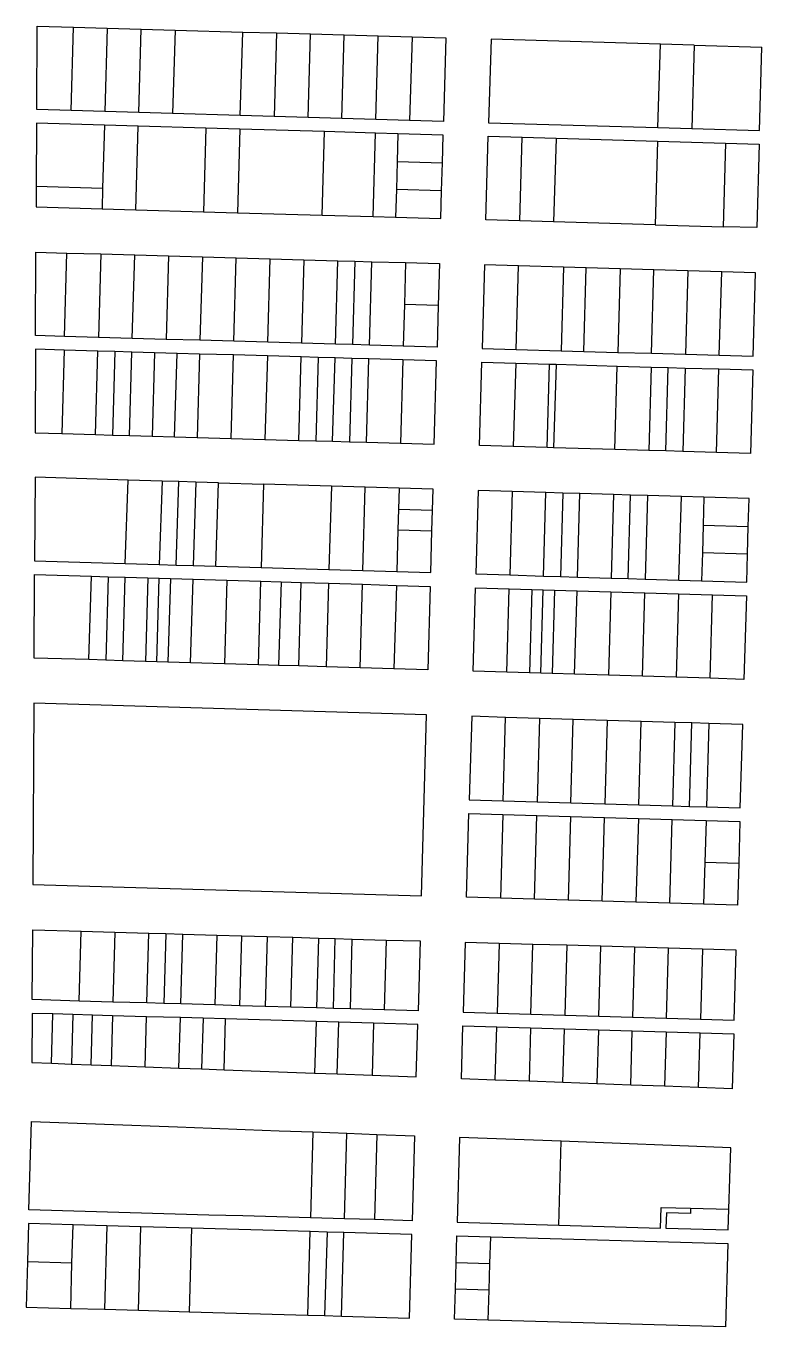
# Model space of a CAD drawing. Header units: inches. Extents: x 486468 to 494399, y 5455955 to 5460553.
# Drawn here: x 492044 to 492372, y 5456606 to 5457185 of the extents above; entities that cross this region are included whole.
import ezdxf

# ---------------------------------------------------------------- set-up
doc = ezdxf.new("R2010")
doc.units = ezdxf.units.IN
doc.header["$MEASUREMENT"] = 0
doc.layers.add('ParcelLines', color=10, linetype='Continuous')

msp = doc.modelspace()

# ---------------------------------------------------------------- linework, layer by layer
at = {"layer": 'ParcelLines', "color": 1}
for p, q in [((492048.851, 5457148.135), (492049.05, 5457185.335)), ((492049.05, 5457185.335), (492065.15, 5457184.865)), ((492064.101, 5457147.695), (492065.15, 5457184.865)), ((492065.15, 5457184.865), (492080.251, 5457184.425)), ((492080.251, 5457184.425), (492079.151, 5457147.255)), ((492080.251, 5457184.425), (492095.301, 5457183.986)), ((492094.251, 5457146.817), (492095.301, 5457183.986)), ((492095.301, 5457183.986), (492110.401, 5457183.546)), ((492110.401, 5457183.546), (492140.55, 5457182.668)), ((492139.452, 5457145.507), (492140.55, 5457182.668)), ((492140.55, 5457182.668), (492155.6, 5457182.238)), ((492155.6, 5457182.238), (492170.7, 5457181.798)), ((492170.7, 5457181.798), (492185.751, 5457181.358)), ((492184.701, 5457144.199), (492185.751, 5457181.358)), ((492185.751, 5457181.358), (492200.851, 5457180.919)), ((492199.751, 5457143.76), (492200.851, 5457180.919)), ((492200.851, 5457180.919), (492215.901, 5457180.48)), ((492215.901, 5457180.48), (492214.851, 5457143.32)), ((492215.901, 5457180.48), (492231.001, 5457180.04)), ((492231.001, 5457180.04), (492229.901, 5457142.89)), ((492251.101, 5457179.491), (492250.002, 5457142.291)), ((492326.501, 5457177.303), (492251.101, 5457179.491)), ((492341.551, 5457176.874), (492326.501, 5457177.303)), ((492341.551, 5457176.874), (492371.701, 5457175.994)), ((492370.652, 5457138.844), (492371.701, 5457175.994)), ((492064.101, 5457147.695), (492048.851, 5457148.135)), ((492079.151, 5457147.255), (492064.101, 5457147.695)), ((492094.251, 5457146.817), (492079.151, 5457147.255)), ((492109.301, 5457146.387), (492094.251, 5457146.817)), ((492139.452, 5457145.507), (492109.301, 5457146.387)), ((492154.552, 5457145.068), (492139.452, 5457145.507)), ((492048.801, 5457142.035), (492048.651, 5457114.085)), ((492079.001, 5457141.166), (492048.801, 5457142.035)), ((492094.051, 5457140.727), (492079.001, 5457141.166)), ((492124.151, 5457139.857), (492094.051, 5457140.727)), ((492139.302, 5457139.417), (492124.151, 5457139.857)), ((492177.001, 5457138.319), (492139.302, 5457139.417)), ((492169.601, 5457144.638), (492154.552, 5457145.068)), ((492184.701, 5457144.199), (492169.601, 5457144.638)), ((492199.751, 5457143.76), (492184.701, 5457144.199)), ((492214.851, 5457143.32), (492199.751, 5457143.76)), ((492229.901, 5457142.89), (492214.851, 5457143.32)), ((492250.002, 5457142.291), (492325.401, 5457140.143)), ((492325.401, 5457140.143), (492340.502, 5457139.703)), ((492340.502, 5457139.703), (492370.652, 5457138.844)), ((492175.902, 5457101.149), (492177.001, 5457138.319)), ((492199.601, 5457137.66), (492177.001, 5457138.319)), ((492198.553, 5457100.5), (492199.601, 5457137.66)), ((492209.651, 5457137.37), (492199.601, 5457137.66)), ((492209.651, 5457137.37), (492209.301, 5457124.99)), ((492229.751, 5457136.79), (492209.651, 5457137.37)), ((492229.402, 5457124.39), (492229.751, 5457136.79)), ((492248.802, 5457099.042), (492249.852, 5457136.241)), ((492249.852, 5457136.241), (492264.902, 5457135.801)), ((492264.902, 5457135.801), (492280.002, 5457135.362)), ((492280.002, 5457135.362), (492325.251, 5457134.053)), ((492325.251, 5457134.053), (492355.402, 5457133.184)), ((492355.402, 5457133.184), (492354.353, 5457096.024)), ((492355.402, 5457133.184), (492370.502, 5457132.745)), ((492370.502, 5457132.745), (492369.402, 5457095.595)), ((492209.301, 5457124.99), (492208.952, 5457112.59)), ((492209.301, 5457124.99), (492229.402, 5457124.39)), ((492229.052, 5457112.04), (492229.402, 5457124.39)), ((492048.651, 5457114.085), (492048.601, 5457104.785)), ((492048.651, 5457114.085), (492078.181, 5457113.236)), ((492078.181, 5457113.236), (492077.901, 5457103.946)), ((492208.952, 5457112.59), (492208.602, 5457100.21)), ((492229.052, 5457112.04), (492208.952, 5457112.59)), ((492228.702, 5457099.64), (492229.052, 5457112.04)), ((492048.601, 5457104.785), (492077.901, 5457103.946)), ((492077.901, 5457103.946), (492093.001, 5457103.517)), ((492093.001, 5457103.517), (492123.102, 5457102.657)), ((492123.102, 5457102.657), (492138.252, 5457102.227)), ((492138.252, 5457102.227), (492175.902, 5457101.149)), ((492175.902, 5457101.149), (492198.553, 5457100.5)), ((492198.553, 5457100.5), (492208.602, 5457100.21)), ((492208.602, 5457100.21), (492228.702, 5457099.64)), ((492263.852, 5457098.612), (492248.802, 5457099.042)), ((492278.952, 5457098.182), (492263.852, 5457098.612)), ((492324.203, 5457096.883), (492278.952, 5457098.182)), ((492324.203, 5457096.883), (492354.353, 5457096.024)), ((492369.402, 5457095.595), (492354.353, 5457096.024)), ((492048.353, 5457047.536), (492048.501, 5457084.686)), ((492048.501, 5457084.686), (492062.301, 5457084.296)), ((492062.301, 5457084.296), (492077.352, 5457083.866)), ((492077.352, 5457083.866), (492076.303, 5457046.736)), ((492077.352, 5457083.866), (492092.452, 5457083.437)), ((492091.353, 5457046.307), (492092.452, 5457083.437)), ((492092.452, 5457083.437), (492107.502, 5457083.007)), ((492107.502, 5457083.007), (492122.602, 5457082.587)), ((492122.602, 5457082.587), (492121.503, 5457045.448)), ((492122.602, 5457082.587), (492137.652, 5457082.158)), ((492136.603, 5457045.018), (492137.652, 5457082.158)), ((492137.652, 5457082.158), (492152.752, 5457081.729)), ((492151.653, 5457044.588), (492152.752, 5457081.729)), ((492152.752, 5457081.729), (492167.803, 5457081.299)), ((492167.803, 5457081.299), (492182.903, 5457080.869)), ((492182.903, 5457080.869), (492190.403, 5457080.659)), ((492190.403, 5457080.659), (492189.354, 5457043.52)), ((492190.403, 5457080.659), (492197.953, 5457080.449)), ((492197.953, 5457080.449), (492213.053, 5457080.02)), ((492213.053, 5457080.02), (492212.503, 5457061.441)), ((492213.053, 5457080.02), (492228.102, 5457079.591)), ((492228.102, 5457079.591), (492227.574, 5457060.991)), ((492248.202, 5457078.991), (492247.154, 5457041.841)), ((492263.303, 5457078.552), (492248.202, 5457078.991)), ((492262.204, 5457041.401), (492263.303, 5457078.552)), ((492283.403, 5457077.972), (492263.303, 5457078.552)), ((492293.453, 5457077.682), (492283.403, 5457077.972)), ((492308.503, 5457077.243), (492293.453, 5457077.682)), ((492308.503, 5457077.243), (492307.454, 5457040.093)), ((492323.603, 5457076.804), (492308.503, 5457077.243)), ((492322.554, 5457039.653), (492323.603, 5457076.804)), ((492338.703, 5457076.364), (492323.603, 5457076.804)), ((492338.703, 5457076.364), (492337.604, 5457039.224)), ((492353.754, 5457075.934), (492338.703, 5457076.364)), ((492368.854, 5457075.495), (492353.754, 5457075.934)), ((492367.804, 5457038.344), (492368.854, 5457075.495)), ((492212.503, 5457061.441), (492211.954, 5457042.871)), ((492227.574, 5457060.991), (492227.054, 5457042.441)), ((492061.203, 5457047.166), (492048.353, 5457047.536)), ((492076.303, 5457046.736), (492061.203, 5457047.166)), ((492091.353, 5457046.307), (492076.303, 5457046.736)), ((492048.303, 5457041.436), (492048.104, 5457004.286)), ((492061.053, 5457041.076), (492048.303, 5457041.436)), ((492061.053, 5457041.076), (492059.954, 5457003.947)), ((492076.103, 5457040.647), (492061.053, 5457041.076)), ((492106.454, 5457045.878), (492091.353, 5457046.307)), ((492121.503, 5457045.448), (492106.454, 5457045.878)), ((492136.603, 5457045.018), (492121.503, 5457045.448)), ((492151.653, 5457044.588), (492136.603, 5457045.018)), ((492166.753, 5457044.159), (492151.653, 5457044.588)), ((492181.803, 5457043.729), (492166.753, 5457044.159)), ((492189.354, 5457043.52), (492181.803, 5457043.729)), ((492196.904, 5457043.3), (492189.354, 5457043.52)), ((492211.954, 5457042.871), (492196.904, 5457043.3)), ((492227.054, 5457042.441), (492211.954, 5457042.871)), ((492247.154, 5457041.841), (492262.204, 5457041.401)), ((492262.204, 5457041.401), (492282.354, 5457040.822)), ((492083.654, 5457040.427), (492076.103, 5457040.647)), ((492083.654, 5457040.427), (492082.604, 5457003.297)), ((492091.204, 5457040.207), (492083.654, 5457040.427)), ((492090.104, 5457003.087), (492091.204, 5457040.207)), ((492101.254, 5457039.928), (492091.204, 5457040.207)), ((492101.254, 5457039.928), (492100.154, 5457002.797)), ((492111.304, 5457039.638), (492101.254, 5457039.928)), ((492110.205, 5457002.508), (492111.304, 5457039.638)), ((492121.354, 5457039.348), (492111.304, 5457039.638)), ((492136.403, 5457038.918), (492121.354, 5457039.348)), ((492135.355, 5457001.789), (492136.403, 5457038.918)), ((492151.503, 5457038.488), (492136.403, 5457038.918)), ((492151.503, 5457038.488), (492150.405, 5457001.349)), ((492166.553, 5457038.059), (492151.503, 5457038.488)), ((492174.103, 5457037.849), (492166.553, 5457038.059)), ((492181.654, 5457037.63), (492174.103, 5457037.849)), ((492180.554, 5457000.49), (492181.654, 5457037.63)), ((492189.154, 5457037.42), (492181.654, 5457037.63)), ((492189.154, 5457037.42), (492188.104, 5457000.27)), ((492196.704, 5457037.2), (492189.154, 5457037.42)), ((492211.804, 5457036.77), (492196.704, 5457037.2)), ((492211.804, 5457036.77), (492210.705, 5456999.62)), ((492226.854, 5457036.341), (492211.804, 5457036.77)), ((492225.805, 5456999.191), (492226.854, 5457036.341)), ((492245.905, 5456998.591), (492246.954, 5457035.741)), ((492246.954, 5457035.741), (492262.054, 5457035.301)), ((492262.054, 5457035.301), (492277.104, 5457034.872)), ((492282.354, 5457040.822), (492292.404, 5457040.533)), ((492292.404, 5457040.533), (492307.454, 5457040.093)), ((492307.454, 5457040.093), (492322.554, 5457039.653)), ((492322.554, 5457039.653), (492337.604, 5457039.224)), ((492337.604, 5457039.224), (492352.704, 5457038.784)), ((492352.704, 5457038.784), (492367.804, 5457038.344)), ((492276.055, 5456997.722), (492277.104, 5457034.872)), ((492277.104, 5457034.872), (492280.004, 5457034.782)), ((492280.004, 5457034.782), (492278.955, 5456997.642)), ((492280.004, 5457034.782), (492307.304, 5457033.993)), ((492306.206, 5456996.843), (492307.304, 5457033.993)), ((492307.304, 5457033.993), (492322.354, 5457033.553)), ((492322.354, 5457033.553), (492329.904, 5457033.334)), ((492329.904, 5457033.334), (492337.454, 5457033.114)), ((492337.454, 5457033.114), (492336.405, 5456995.963)), ((492337.454, 5457033.114), (492352.554, 5457032.684)), ((492351.455, 5456995.535), (492352.554, 5457032.684)), ((492352.554, 5457032.684), (492367.605, 5457032.244)), ((492367.605, 5457032.244), (492366.555, 5456995.095)), ((492048.104, 5457004.286), (492059.954, 5457003.947)), ((492059.954, 5457003.947), (492075.054, 5457003.517)), ((492075.054, 5457003.517), (492082.604, 5457003.297)), ((492082.604, 5457003.297), (492090.104, 5457003.087)), ((492090.104, 5457003.087), (492100.154, 5457002.797)), ((492100.154, 5457002.797), (492110.205, 5457002.508)), ((492110.205, 5457002.508), (492120.255, 5457002.218)), ((492120.255, 5457002.218), (492135.355, 5457001.789)), ((492135.355, 5457001.789), (492150.405, 5457001.349)), ((492150.405, 5457001.349), (492165.505, 5457000.919)), ((492165.505, 5457000.919), (492173.054, 5457000.7)), ((492173.054, 5457000.7), (492180.554, 5457000.49)), ((492180.554, 5457000.49), (492188.104, 5457000.27)), ((492188.104, 5457000.27), (492195.654, 5457000.06)), ((492195.654, 5457000.06), (492210.705, 5456999.62)), ((492210.705, 5456999.62), (492225.805, 5456999.191)), ((492260.955, 5456998.152), (492245.905, 5456998.591)), ((492276.055, 5456997.722), (492260.955, 5456998.152)), ((492278.955, 5456997.642), (492276.055, 5456997.722)), ((492306.206, 5456996.843), (492278.955, 5456997.642)), ((492321.305, 5456996.403), (492306.206, 5456996.843)), ((492328.855, 5456996.183), (492321.305, 5456996.403)), ((492336.405, 5456995.963), (492328.855, 5456996.183)), ((492351.455, 5456995.535), (492336.405, 5456995.963)), ((492366.555, 5456995.095), (492351.455, 5456995.535)), ((492048.104, 5456984.486), (492047.905, 5456947.286)), ((492089.505, 5456983.247), (492048.104, 5456984.486)), ((492104.605, 5456982.797), (492089.505, 5456983.247)), ((492112.155, 5456982.568), (492104.605, 5456982.797)), ((492119.705, 5456982.339), (492112.155, 5456982.568)), ((492119.705, 5456982.339), (492118.456, 5456945.188)), ((492129.755, 5456982.039), (492119.705, 5456982.339)), ((492128.556, 5456944.889), (492129.755, 5456982.039)), ((492129.755, 5456982.039), (492149.855, 5456981.439)), ((492149.855, 5456981.439), (492148.706, 5456944.289)), ((492180.006, 5456980.54), (492178.906, 5456943.39)), ((492195.105, 5456980.09), (492180.006, 5456980.54)), ((492194.007, 5456942.941), (492195.105, 5456980.09)), ((492210.205, 5456979.64), (492195.105, 5456980.09)), ((492210.205, 5456979.64), (492209.925, 5456970.34)), ((492225.255, 5456979.191), (492210.205, 5456979.64)), ((492224.995, 5456969.891), (492225.255, 5456979.191)), ((492245.355, 5456978.592), (492244.306, 5456941.441)), ((492260.456, 5456978.152), (492245.355, 5456978.592)), ((492275.506, 5456977.702), (492260.456, 5456978.152)), ((492283.056, 5456977.482), (492275.506, 5456977.702)), ((492283.056, 5456977.482), (492282.007, 5456940.312)), ((492290.606, 5456977.262), (492283.056, 5456977.482)), ((492305.656, 5456976.823), (492290.606, 5456977.262)), ((492305.656, 5456976.823), (492304.607, 5456939.642)), ((492313.206, 5456976.593), (492305.656, 5456976.823)), ((492312.157, 5456939.414), (492313.206, 5456976.593)), ((492320.756, 5456976.373), (492313.206, 5456976.593)), ((492320.756, 5456976.373), (492319.707, 5456939.194)), ((492335.806, 5456975.934), (492320.756, 5456976.373)), ((492334.757, 5456938.744), (492335.806, 5456975.934)), ((492345.856, 5456975.634), (492335.806, 5456975.934)), ((492345.856, 5456975.634), (492345.507, 5456963.244)), ((492365.956, 5456975.045), (492345.856, 5456975.634)), ((492365.606, 5456962.645), (492365.956, 5456975.045)), ((492209.925, 5456970.34), (492209.656, 5456961.091)), ((492209.925, 5456970.34), (492224.995, 5456969.891)), ((492224.736, 5456960.641), (492224.995, 5456969.891)), ((492209.656, 5456961.091), (492209.107, 5456942.491)), ((492209.656, 5456961.091), (492224.736, 5456960.641)), ((492224.207, 5456942.041), (492224.736, 5456960.641)), ((492345.507, 5456963.244), (492345.157, 5456950.844)), ((492345.507, 5456963.244), (492365.606, 5456962.645)), ((492365.257, 5456950.245), (492365.606, 5456962.645)), ((492345.157, 5456950.844), (492344.807, 5456938.444)), ((492365.257, 5456950.245), (492345.157, 5456950.844)), ((492364.907, 5456937.844), (492365.257, 5456950.245)), ((492047.905, 5456947.286), (492088.255, 5456946.088)), ((492088.255, 5456946.088), (492103.356, 5456945.638)), ((492103.356, 5456945.638), (492110.906, 5456945.418)), ((492110.906, 5456945.418), (492118.456, 5456945.188)), ((492118.456, 5456945.188), (492128.556, 5456944.889)), ((492128.556, 5456944.889), (492148.706, 5456944.289)), ((492178.906, 5456943.39), (492194.007, 5456942.941)), ((492194.007, 5456942.941), (492209.107, 5456942.491)), ((492209.107, 5456942.491), (492224.207, 5456942.041)), ((492047.657, 5456904.037), (492047.856, 5456941.187)), ((492047.856, 5456941.187), (492073.205, 5456940.428)), ((492072.057, 5456903.308), (492073.205, 5456940.428)), ((492073.205, 5456940.428), (492080.706, 5456940.208)), ((492080.706, 5456940.208), (492079.607, 5456903.088)), ((492080.706, 5456940.208), (492088.256, 5456939.988)), ((492087.157, 5456902.858), (492088.256, 5456939.988)), ((492088.256, 5456939.988), (492098.306, 5456939.688)), ((492098.306, 5456939.688), (492097.207, 5456902.558)), ((492098.306, 5456939.688), (492103.356, 5456939.538)), ((492102.258, 5456902.398), (492103.356, 5456939.538)), ((492103.356, 5456939.538), (492108.406, 5456939.388)), ((492108.406, 5456939.388), (492107.258, 5456902.258)), ((492108.406, 5456939.388), (492118.456, 5456939.088)), ((492117.308, 5456901.949), (492118.456, 5456939.088)), ((492118.456, 5456939.088), (492133.506, 5456938.639)), ((492133.506, 5456938.639), (492132.407, 5456901.499)), ((492133.506, 5456938.639), (492148.606, 5456938.189)), ((492147.507, 5456901.05), (492148.606, 5456938.189)), ((492148.606, 5456938.189), (492157.606, 5456937.919)), ((492157.606, 5456937.919), (492166.606, 5456937.649)), ((492166.606, 5456937.649), (492178.757, 5456937.29)), ((492178.757, 5456937.29), (492177.707, 5456900.15)), ((492178.757, 5456937.29), (492193.857, 5456936.841)), ((492192.807, 5456899.69), (492193.857, 5456936.841)), ((492193.857, 5456936.841), (492208.957, 5456936.391)), ((492244.306, 5456941.441), (492259.406, 5456940.992)), ((492259.406, 5456940.992), (492274.456, 5456940.542)), ((492274.456, 5456940.542), (492282.007, 5456940.312)), ((492282.007, 5456940.312), (492289.557, 5456940.092)), ((492289.557, 5456940.092), (492304.607, 5456939.642)), ((492304.607, 5456939.642), (492312.157, 5456939.414)), ((492312.157, 5456939.414), (492319.707, 5456939.194)), ((492319.707, 5456939.194), (492334.757, 5456938.744)), ((492334.757, 5456938.744), (492344.807, 5456938.444)), ((492344.807, 5456938.444), (492364.907, 5456937.844)), ((492208.957, 5456936.391), (492207.858, 5456899.241)), ((492208.957, 5456936.391), (492224.057, 5456935.941)), ((492224.057, 5456935.941), (492222.958, 5456898.791)), ((492243.058, 5456898.191), (492244.156, 5456935.341)), ((492244.156, 5456935.341), (492259.206, 5456934.892)), ((492259.206, 5456934.892), (492269.257, 5456934.592)), ((492269.257, 5456934.592), (492274.307, 5456934.442)), ((492274.307, 5456934.442), (492279.307, 5456934.292)), ((492279.307, 5456934.292), (492289.357, 5456933.992)), ((492289.357, 5456933.992), (492304.457, 5456933.543)), ((492304.457, 5456933.543), (492319.507, 5456933.094)), ((492319.507, 5456933.094), (492334.607, 5456932.644)), ((492334.607, 5456932.644), (492349.657, 5456932.194)), ((492348.608, 5456895.004), (492349.657, 5456932.194)), ((492349.657, 5456932.194), (492364.758, 5456931.744)), ((492364.758, 5456931.744), (492363.658, 5456894.545)), ((492072.057, 5456903.308), (492047.657, 5456904.037)), ((492079.607, 5456903.088), (492072.057, 5456903.308)), ((492087.157, 5456902.858), (492079.607, 5456903.088)), ((492097.207, 5456902.558), (492087.157, 5456902.858)), ((492102.258, 5456902.398), (492097.207, 5456902.558)), ((492107.258, 5456902.258), (492102.258, 5456902.398)), ((492117.308, 5456901.949), (492107.258, 5456902.258)), ((492132.407, 5456901.499), (492117.308, 5456901.949)), ((492147.507, 5456901.05), (492132.407, 5456901.499)), ((492156.507, 5456900.78), (492147.507, 5456901.05)), ((492165.507, 5456900.51), (492156.507, 5456900.78)), ((492177.707, 5456900.15), (492165.507, 5456900.51)), ((492192.807, 5456899.69), (492177.707, 5456900.15)), ((492207.858, 5456899.241), (492192.807, 5456899.69)), ((492222.958, 5456898.791), (492207.858, 5456899.241)), ((492258.158, 5456897.732), (492243.058, 5456898.191)), ((492268.208, 5456897.423), (492258.158, 5456897.732)), ((492273.208, 5456897.273), (492268.208, 5456897.423)), ((492278.258, 5456897.123), (492273.208, 5456897.273)), ((492288.307, 5456896.823), (492278.258, 5456897.123)), ((492303.358, 5456896.373), (492288.307, 5456896.823)), ((492318.458, 5456895.913), (492303.358, 5456896.373)), ((492333.508, 5456895.464), (492318.458, 5456895.913)), ((492348.608, 5456895.004), (492333.508, 5456895.464)), ((492363.658, 5456894.545), (492348.608, 5456895.004)), ((492047.557, 5456883.887), (492047.16, 5456803.188)), ((492222.408, 5456878.691), (492047.557, 5456883.887)), ((492220.111, 5456798.191), (492222.408, 5456878.691)), ((492242.508, 5456878.092), (492241.409, 5456840.892)), ((492257.559, 5456877.632), (492242.508, 5456878.092)), ((492256.509, 5456840.442), (492257.559, 5456877.632)), ((492272.659, 5456877.182), (492257.559, 5456877.632)), ((492272.659, 5456877.182), (492271.609, 5456839.992)), ((492287.709, 5456876.723), (492272.659, 5456877.182)), ((492286.66, 5456839.542), (492287.709, 5456876.723)), ((492302.809, 5456876.273), (492287.709, 5456876.723)), ((492302.809, 5456876.273), (492301.76, 5456839.093)), ((492317.858, 5456875.813), (492302.809, 5456876.273)), ((492316.81, 5456838.643), (492317.858, 5456875.813)), ((492332.958, 5456875.353), (492317.858, 5456875.813)), ((492332.958, 5456875.353), (492331.91, 5456838.194)), ((492340.508, 5456875.124), (492332.958, 5456875.353)), ((492348.008, 5456874.895), (492340.508, 5456875.124)), ((492348.008, 5456874.895), (492346.96, 5456837.744)), ((492363.109, 5456874.445), (492348.008, 5456874.895)), ((492362.059, 5456837.295), (492363.109, 5456874.445)), ((492241.409, 5456840.892), (492256.509, 5456840.442)), ((492256.509, 5456840.442), (492271.609, 5456839.992)), ((492271.609, 5456839.992), (492286.66, 5456839.542)), ((492286.66, 5456839.542), (492301.76, 5456839.093)), ((492301.76, 5456839.093), (492316.81, 5456838.643)), ((492316.81, 5456838.643), (492331.91, 5456838.194)), ((492240.211, 5456797.592), (492241.259, 5456834.792)), ((492241.259, 5456834.792), (492256.359, 5456834.352)), ((492256.359, 5456834.352), (492271.41, 5456833.912)), ((492271.41, 5456833.912), (492286.51, 5456833.462)), ((492286.51, 5456833.462), (492301.56, 5456833.023)), ((492301.56, 5456833.023), (492316.66, 5456832.573)), ((492316.66, 5456832.573), (492331.71, 5456832.134)), ((492331.91, 5456838.194), (492339.41, 5456837.974)), ((492339.41, 5456837.974), (492346.96, 5456837.744)), ((492346.96, 5456837.744), (492362.059, 5456837.295)), ((492331.71, 5456832.134), (492346.81, 5456831.684)), ((492346.81, 5456831.684), (492361.86, 5456831.244)), ((492361.86, 5456831.244), (492361.341, 5456812.644)), ((492346.261, 5456813.094), (492345.711, 5456794.494)), ((492361.341, 5456812.644), (492346.261, 5456813.094)), ((492361.341, 5456812.644), (492360.811, 5456794.045)), ((492047.16, 5456803.188), (492220.111, 5456798.191)), ((492255.26, 5456797.152), (492240.211, 5456797.592)), ((492270.36, 5456796.713), (492255.26, 5456797.152)), ((492285.41, 5456796.273), (492270.36, 5456796.713)), ((492300.511, 5456795.823), (492285.41, 5456796.273)), ((492315.561, 5456795.384), (492300.511, 5456795.823)), ((492330.661, 5456794.934), (492315.561, 5456795.384)), ((492345.711, 5456794.494), (492330.661, 5456794.934)), ((492360.811, 5456794.045), (492345.711, 5456794.494)), ((492046.861, 5456751.989), (492047.06, 5456783.088)), ((492047.06, 5456783.088), (492068.561, 5456782.469)), ((492068.561, 5456782.469), (492083.661, 5456782.029)), ((492083.661, 5456782.029), (492082.761, 5456750.939)), ((492083.661, 5456782.029), (492098.76, 5456781.589)), ((492097.862, 5456750.509), (492098.76, 5456781.589)), ((492098.76, 5456781.589), (492106.31, 5456781.37)), ((492106.31, 5456781.37), (492113.86, 5456781.15)), ((492113.86, 5456781.15), (492128.96, 5456780.71)), ((492128.96, 5456780.71), (492140.16, 5456780.39)), ((492139.261, 5456749.3), (492140.16, 5456780.39)), ((492140.16, 5456780.39), (492151.36, 5456780.06)), ((492151.36, 5456780.06), (492162.811, 5456779.73)), ((492161.911, 5456748.64), (492162.811, 5456779.73)), ((492162.811, 5456779.73), (492174.211, 5456779.4)), ((492174.211, 5456779.4), (492181.761, 5456779.181)), ((492180.911, 5456748.091), (492181.761, 5456779.181)), ((492181.761, 5456779.181), (492189.311, 5456778.961)), ((492189.311, 5456778.961), (492204.411, 5456778.531)), ((492204.411, 5456778.531), (492219.511, 5456778.091)), ((492219.511, 5456778.091), (492218.612, 5456746.992)), ((492239.611, 5456777.492), (492238.712, 5456746.442)), ((492254.712, 5456777.043), (492239.611, 5456777.492)), ((492254.712, 5456777.043), (492253.812, 5456746.002)), ((492269.762, 5456776.603), (492254.712, 5456777.043)), ((492268.862, 5456745.553), (492269.762, 5456776.603)), ((492284.861, 5456776.163), (492269.762, 5456776.603)), ((492284.861, 5456776.163), (492283.962, 5456745.113)), ((492299.911, 5456775.723), (492284.861, 5456776.163)), ((492299.063, 5456744.663), (492299.911, 5456775.723)), ((492315.011, 5456775.273), (492299.911, 5456775.723)), ((492315.011, 5456775.273), (492314.113, 5456744.223)), ((492330.061, 5456774.834), (492315.011, 5456775.273)), ((492329.212, 5456743.783), (492330.061, 5456774.834)), ((492345.161, 5456774.384), (492330.061, 5456774.834)), ((492345.161, 5456774.384), (492344.262, 5456743.345)), ((492360.212, 5456773.945), (492345.161, 5456774.384)), ((492359.362, 5456742.895), (492360.212, 5456773.945)), ((492067.661, 5456751.379), (492046.861, 5456751.989)), ((492082.761, 5456750.939), (492067.661, 5456751.379)), ((492046.861, 5456745.889), (492046.712, 5456723.989)), ((492056.011, 5456745.629), (492046.861, 5456745.889)), ((492064.861, 5456745.369), (492056.011, 5456745.629)), ((492097.862, 5456750.509), (492082.761, 5456750.939)), ((492105.412, 5456750.289), (492097.862, 5456750.509)), ((492112.962, 5456750.07), (492105.412, 5456750.289)), ((492128.062, 5456749.63), (492112.962, 5456750.07)), ((492139.261, 5456749.3), (492128.062, 5456749.63)), ((492150.461, 5456748.97), (492139.261, 5456749.3)), ((492161.911, 5456748.64), (492150.461, 5456748.97)), ((492173.361, 5456748.311), (492161.911, 5456748.64)), ((492180.911, 5456748.091), (492173.361, 5456748.311)), ((492188.461, 5456747.872), (492180.911, 5456748.091)), ((492203.512, 5456747.432), (492188.461, 5456747.872)), ((492218.612, 5456746.992), (492203.512, 5456747.432)), ((492238.712, 5456746.442), (492253.812, 5456746.002)), ((492253.812, 5456746.002), (492268.862, 5456745.553)), ((492073.711, 5456745.109), (492064.861, 5456745.369)), ((492082.562, 5456744.849), (492073.711, 5456745.109)), ((492097.712, 5456744.409), (492082.562, 5456744.849)), ((492112.812, 5456743.97), (492097.712, 5456744.409)), ((492112.162, 5456721.539), (492112.812, 5456743.97)), ((492122.862, 5456743.68), (492112.812, 5456743.97)), ((492122.862, 5456743.68), (492122.212, 5456721.17)), ((492132.912, 5456743.38), (492122.862, 5456743.68)), ((492132.262, 5456720.791), (492132.912, 5456743.38)), ((492173.161, 5456742.211), (492132.912, 5456743.38)), ((492173.161, 5456742.211), (492172.513, 5456719.281)), ((492183.312, 5456741.911), (492173.161, 5456742.211)), ((492182.612, 5456718.911), (492183.312, 5456741.911)), ((492198.812, 5456741.462), (492183.312, 5456741.911)), ((492198.812, 5456741.462), (492198.112, 5456718.331)), ((492218.462, 5456740.892), (492198.812, 5456741.462)), ((492217.762, 5456717.592), (492218.462, 5456740.892)), ((492237.863, 5456716.792), (492238.562, 5456740.342)), ((492238.562, 5456740.342), (492253.612, 5456739.902)), ((492253.612, 5456739.902), (492268.712, 5456739.453)), ((492268.862, 5456745.553), (492283.962, 5456745.113)), ((492283.962, 5456745.113), (492299.063, 5456744.663)), ((492299.063, 5456744.663), (492314.113, 5456744.223)), ((492314.113, 5456744.223), (492329.212, 5456743.783)), ((492329.212, 5456743.783), (492344.262, 5456743.345)), ((492344.262, 5456743.345), (492359.362, 5456742.895)), ((492268.712, 5456739.453), (492283.763, 5456739.013)), ((492283.763, 5456739.013), (492298.863, 5456738.563)), ((492298.863, 5456738.563), (492313.963, 5456738.123)), ((492313.963, 5456738.123), (492329.013, 5456737.684)), ((492329.013, 5456737.684), (492344.112, 5456737.234)), ((492343.414, 5456712.854), (492344.112, 5456737.234)), ((492344.112, 5456737.234), (492359.162, 5456736.795)), ((492359.162, 5456736.795), (492358.464, 5456712.294)), ((492046.712, 5456723.989), (492055.412, 5456723.659)), ((492055.412, 5456723.659), (492064.262, 5456723.329)), ((492064.262, 5456723.329), (492073.112, 5456722.999)), ((492073.112, 5456722.999), (492081.962, 5456722.669)), ((492081.962, 5456722.669), (492097.062, 5456722.109)), ((492097.062, 5456722.109), (492112.162, 5456721.539)), ((492112.162, 5456721.539), (492122.212, 5456721.17)), ((492122.212, 5456721.17), (492132.262, 5456720.791)), ((492132.262, 5456720.791), (492172.513, 5456719.281)), ((492172.513, 5456719.281), (492182.612, 5456718.911)), ((492182.612, 5456718.911), (492198.112, 5456718.331)), ((492198.112, 5456718.331), (492217.762, 5456717.592)), ((492252.963, 5456716.222), (492237.863, 5456716.792)), ((492268.013, 5456715.662), (492252.963, 5456716.222)), ((492283.113, 5456715.103), (492268.013, 5456715.662)), ((492298.163, 5456714.544), (492283.113, 5456715.103)), ((492313.263, 5456713.974), (492298.163, 5456714.544)), ((492328.313, 5456713.414), (492313.263, 5456713.974)), ((492343.414, 5456712.854), (492328.313, 5456713.414)), ((492358.464, 5456712.294), (492343.414, 5456712.854)), ((492045.313, 5456658.388), (492046.462, 5456697.789)), ((492171.813, 5456693.091), (492170.714, 5456654.861)), ((492171.813, 5456693.091), (492186.914, 5456692.521)), ((492185.814, 5456654.441), (492186.914, 5456692.521)), ((492186.914, 5456692.521), (492200.314, 5456692.021)), ((492200.314, 5456692.021), (492199.214, 5456654.062)), ((492200.314, 5456692.021), (492217.063, 5456691.392)), ((492217.063, 5456691.392), (492215.965, 5456653.592)), ((492237.113, 5456690.642), (492236.065, 5456652.943)), ((492282.364, 5456688.933), (492237.113, 5456690.642)), ((492281.264, 5456651.643), (492282.364, 5456688.933)), ((492357.764, 5456686.095), (492282.364, 5456688.933)), ((492356.945, 5456658.695), (492357.764, 5456686.095)), ((492326.515, 5456650.344), (492326.765, 5456659.544)), ((492326.765, 5456659.544), (492339.865, 5456659.195)), ((492339.865, 5456659.195), (492339.815, 5456656.745)), ((492339.865, 5456659.195), (492356.945, 5456658.695)), ((492185.814, 5456654.441), (492170.714, 5456654.861)), ((492199.214, 5456654.062), (492185.814, 5456654.441)), ((492215.965, 5456653.592), (492199.214, 5456654.062)), ((492236.065, 5456652.943), (492281.264, 5456651.643)), ((492329.165, 5456657.044), (492328.965, 5456650.295)), ((492339.815, 5456656.745), (492329.165, 5456657.044)), ((492356.665, 5456649.495), (492356.945, 5456658.695)), ((492045.163, 5456652.288), (492044.664, 5456635.239)), ((492065.013, 5456651.73), (492045.163, 5456652.288)), ((492064.535, 5456634.69), (492065.013, 5456651.73)), ((492080.113, 5456651.3), (492065.013, 5456651.73)), ((492080.113, 5456651.3), (492079.015, 5456614.15)), ((492095.164, 5456650.88), (492080.113, 5456651.3)), ((492094.115, 5456613.72), (492095.164, 5456650.88)), ((492117.764, 5456650.24), (492095.164, 5456650.88)), ((492117.764, 5456650.24), (492116.715, 5456613.08)), ((492170.564, 5456648.761), (492117.764, 5456650.24)), ((492169.465, 5456611.572), (492170.564, 5456648.761)), ((492178.064, 5456648.551), (492170.564, 5456648.761)), ((492178.064, 5456648.551), (492177.015, 5456611.362)), ((492185.614, 5456648.341), (492178.064, 5456648.551)), ((492184.565, 5456611.152), (492185.614, 5456648.341)), ((492215.765, 5456647.492), (492185.614, 5456648.341)), ((492214.715, 5456610.292), (492215.765, 5456647.492)), ((492281.264, 5456651.643), (492326.515, 5456650.344)), ((492328.965, 5456650.295), (492356.665, 5456649.495)), ((492235.525, 5456634.992), (492235.865, 5456646.843)), ((492235.865, 5456646.843), (492250.965, 5456646.413)), ((492250.615, 5456634.543), (492250.965, 5456646.413)), ((492250.965, 5456646.413), (492356.515, 5456643.395)), ((492356.515, 5456643.395), (492355.416, 5456606.295)), ((492044.664, 5456635.239), (492044.065, 5456615.139)), ((492064.535, 5456634.69), (492044.664, 5456635.239)), ((492063.965, 5456614.579), (492064.535, 5456634.69)), ((492235.195, 5456623.142), (492235.525, 5456634.992)), ((492235.525, 5456634.992), (492250.615, 5456634.543)), ((492250.266, 5456622.693), (492250.615, 5456634.543)), ((492234.816, 5456609.742), (492235.195, 5456623.142)), ((492250.266, 5456622.693), (492235.195, 5456623.142)), ((492249.866, 5456609.312), (492250.266, 5456622.693)), ((492044.065, 5456615.139), (492063.965, 5456614.579)), ((492063.965, 5456614.579), (492079.015, 5456614.15)), ((492079.015, 5456614.15), (492094.115, 5456613.72)), ((492094.115, 5456613.72), (492116.715, 5456613.08)), ((492116.715, 5456613.08), (492169.465, 5456611.572)), ((492169.465, 5456611.572), (492177.015, 5456611.362)), ((492177.015, 5456611.362), (492184.565, 5456611.152)), ((492184.565, 5456611.152), (492214.715, 5456610.292)), ((492249.866, 5456609.312), (492234.816, 5456609.742)), ((492355.416, 5456606.295), (492249.866, 5456609.312))]:
    msp.add_line(p, q, dxfattribs=at)
for points in [[(492110.401, 5457183.546), (492110.401, 5457183.536), (492109.301, 5457146.387)], [(492155.6, 5457182.238), (492154.552, 5457145.088), (492154.552, 5457145.068)], [(492169.601, 5457144.638), (492170.7, 5457181.788), (492170.7, 5457181.798)], [(492325.401, 5457140.143), (492326.501, 5457177.293), (492326.501, 5457177.303)], [(492341.551, 5457176.874), (492341.551, 5457176.844), (492340.502, 5457139.703)], [(492079.001, 5457141.166), (492079.001, 5457141.136), (492078.181, 5457113.236)], [(492093.001, 5457103.517), (492093.001, 5457103.537), (492094.051, 5457140.727)], [(492124.151, 5457139.857), (492124.151, 5457139.837), (492123.102, 5457102.687), (492123.102, 5457102.657)], [(492139.302, 5457139.417), (492139.302, 5457139.387), (492138.252, 5457102.237), (492138.252, 5457102.227)], [(492263.852, 5457098.612), (492263.852, 5457098.642), (492264.902, 5457135.791), (492264.902, 5457135.801)], [(492280.002, 5457135.362), (492280.002, 5457135.342), (492278.952, 5457098.192), (492278.952, 5457098.182)], [(492325.251, 5457134.053), (492325.251, 5457134.043), (492324.203, 5457096.893), (492324.203, 5457096.883)], [(492061.203, 5457047.166), (492061.203, 5457047.186), (492062.301, 5457084.286), (492062.301, 5457084.296)], [(492107.502, 5457083.007), (492106.454, 5457045.888), (492106.454, 5457045.878)], [(492167.803, 5457081.299), (492167.803, 5457081.289), (492166.753, 5457044.159)], [(492181.803, 5457043.729), (492181.803, 5457043.739), (492182.903, 5457080.869)], [(492196.904, 5457043.3), (492197.953, 5457080.439), (492197.953, 5457080.449)], [(492283.403, 5457077.972), (492282.354, 5457040.842), (492282.354, 5457040.822)], [(492292.404, 5457040.533), (492292.404, 5457040.543), (492293.453, 5457077.682)], [(492352.704, 5457038.784), (492352.704, 5457038.794), (492353.754, 5457075.934)], [(492227.574, 5457060.991), (492227.554, 5457060.991), (492212.503, 5457061.441)], [(492075.054, 5457003.517), (492076.103, 5457040.637), (492076.103, 5457040.647)], [(492121.354, 5457039.348), (492121.354, 5457039.338), (492120.255, 5457002.218)], [(492165.505, 5457000.919), (492166.553, 5457038.039), (492166.553, 5457038.059)], [(492174.103, 5457037.849), (492174.103, 5457037.839), (492173.054, 5457000.7)], [(492195.654, 5457000.06), (492196.704, 5457037.19), (492196.704, 5457037.2)], [(492262.054, 5457035.301), (492262.054, 5457035.291), (492260.955, 5456998.152)], [(492322.354, 5457033.553), (492322.354, 5457033.543), (492321.305, 5456996.403)], [(492328.855, 5456996.183), (492328.855, 5456996.193), (492329.904, 5457033.334)], [(492088.255, 5456946.088), (492089.505, 5456983.237), (492089.505, 5456983.247)], [(492104.605, 5456982.797), (492104.605, 5456982.787), (492103.356, 5456945.638)], [(492110.906, 5456945.418), (492110.906, 5456945.438), (492112.155, 5456982.568)], [(492180.006, 5456980.54), (492164.956, 5456980.989), (492149.855, 5456981.439)], [(492260.456, 5456978.152), (492260.456, 5456978.142), (492259.406, 5456940.992)], [(492274.456, 5456940.542), (492275.506, 5456977.692), (492275.506, 5456977.702)], [(492289.557, 5456940.092), (492290.606, 5456977.242), (492290.606, 5456977.262)], [(492148.706, 5456944.289), (492163.806, 5456943.839), (492178.906, 5456943.39)], [(492157.606, 5456937.919), (492156.507, 5456900.79), (492156.507, 5456900.78)], [(492165.507, 5456900.51), (492166.606, 5456937.639), (492166.606, 5456937.649)], [(492258.158, 5456897.732), (492258.158, 5456897.742), (492259.206, 5456934.892)], [(492269.257, 5456934.592), (492268.208, 5456897.443), (492268.208, 5456897.423)], [(492273.208, 5456897.273), (492273.208, 5456897.293), (492274.307, 5456934.442)], [(492279.307, 5456934.292), (492278.258, 5456897.143), (492278.258, 5456897.123)], [(492288.307, 5456896.823), (492288.307, 5456896.843), (492289.357, 5456933.992)], [(492304.457, 5456933.543), (492303.358, 5456896.393), (492303.358, 5456896.373)], [(492318.458, 5456895.913), (492318.458, 5456895.943), (492319.507, 5456933.094)], [(492334.607, 5456932.644), (492333.508, 5456895.494), (492333.508, 5456895.464)], [(492339.41, 5456837.974), (492339.41, 5456837.994), (492340.508, 5456875.124)], [(492256.359, 5456834.352), (492256.359, 5456834.342), (492255.26, 5456797.152)], [(492270.36, 5456796.713), (492270.36, 5456796.743), (492271.41, 5456833.892), (492271.41, 5456833.912)], [(492286.51, 5456833.462), (492286.51, 5456833.442), (492285.41, 5456796.293), (492285.41, 5456796.273)], [(492300.511, 5456795.823), (492300.511, 5456795.843), (492301.56, 5456832.993), (492301.56, 5456833.023)], [(492316.66, 5456832.573), (492316.66, 5456832.543), (492315.561, 5456795.394), (492315.561, 5456795.384)], [(492330.661, 5456794.934), (492330.661, 5456794.944), (492331.71, 5456832.094), (492331.71, 5456832.134)], [(492346.81, 5456831.684), (492346.81, 5456831.644), (492346.261, 5456813.094)], [(492067.661, 5456751.379), (492067.661, 5456751.389), (492068.561, 5456782.439), (492068.561, 5456782.469)], [(492106.31, 5456781.37), (492106.31, 5456781.34), (492105.412, 5456750.289)], [(492112.962, 5456750.07), (492113.86, 5456781.14), (492113.86, 5456781.15)], [(492128.96, 5456780.71), (492128.96, 5456780.69), (492128.062, 5456749.64), (492128.062, 5456749.63)], [(492151.36, 5456780.06), (492151.36, 5456780.04), (492150.461, 5456748.99), (492150.461, 5456748.97)], [(492174.211, 5456779.4), (492174.211, 5456779.39), (492173.361, 5456748.311)], [(492188.461, 5456747.872), (492188.461, 5456747.892), (492189.311, 5456778.941), (492189.311, 5456778.961)], [(492204.411, 5456778.531), (492203.512, 5456747.442), (492203.512, 5456747.432)], [(492055.412, 5456723.659), (492056.011, 5456745.589), (492056.011, 5456745.629)], [(492064.861, 5456745.369), (492064.861, 5456745.339), (492064.262, 5456723.339), (492064.262, 5456723.329)], [(492073.112, 5456722.999), (492073.711, 5456745.089), (492073.711, 5456745.109)], [(492082.562, 5456744.849), (492082.562, 5456744.839), (492081.962, 5456722.669)], [(492097.062, 5456722.109), (492097.712, 5456744.389), (492097.712, 5456744.409)], [(492252.963, 5456716.222), (492252.963, 5456716.242), (492253.612, 5456739.892), (492253.612, 5456739.902)], [(492268.712, 5456739.453), (492268.712, 5456739.443), (492268.013, 5456715.692), (492268.013, 5456715.662)], [(492283.113, 5456715.103), (492283.113, 5456715.143), (492283.763, 5456738.993), (492283.763, 5456739.013)], [(492298.863, 5456738.563), (492298.863, 5456738.543), (492298.163, 5456714.544)], [(492313.263, 5456713.974), (492313.263, 5456713.994), (492313.963, 5456738.093), (492313.963, 5456738.123)], [(492329.013, 5456737.684), (492328.313, 5456713.444), (492328.313, 5456713.414)], [(492046.462, 5456697.789), (492111.563, 5456695.35), (492126.613, 5456694.78), (492141.663, 5456694.221), (492156.753, 5456693.651), (492171.813, 5456693.091)], [(492170.714, 5456654.861), (492155.664, 5456655.291), (492140.564, 5456655.71), (492125.514, 5456656.13), (492110.414, 5456656.56), (492045.313, 5456658.388)]]:
    msp.add_lwpolyline(points, dxfattribs=at)

doc.saveas('drawing.dxf')
